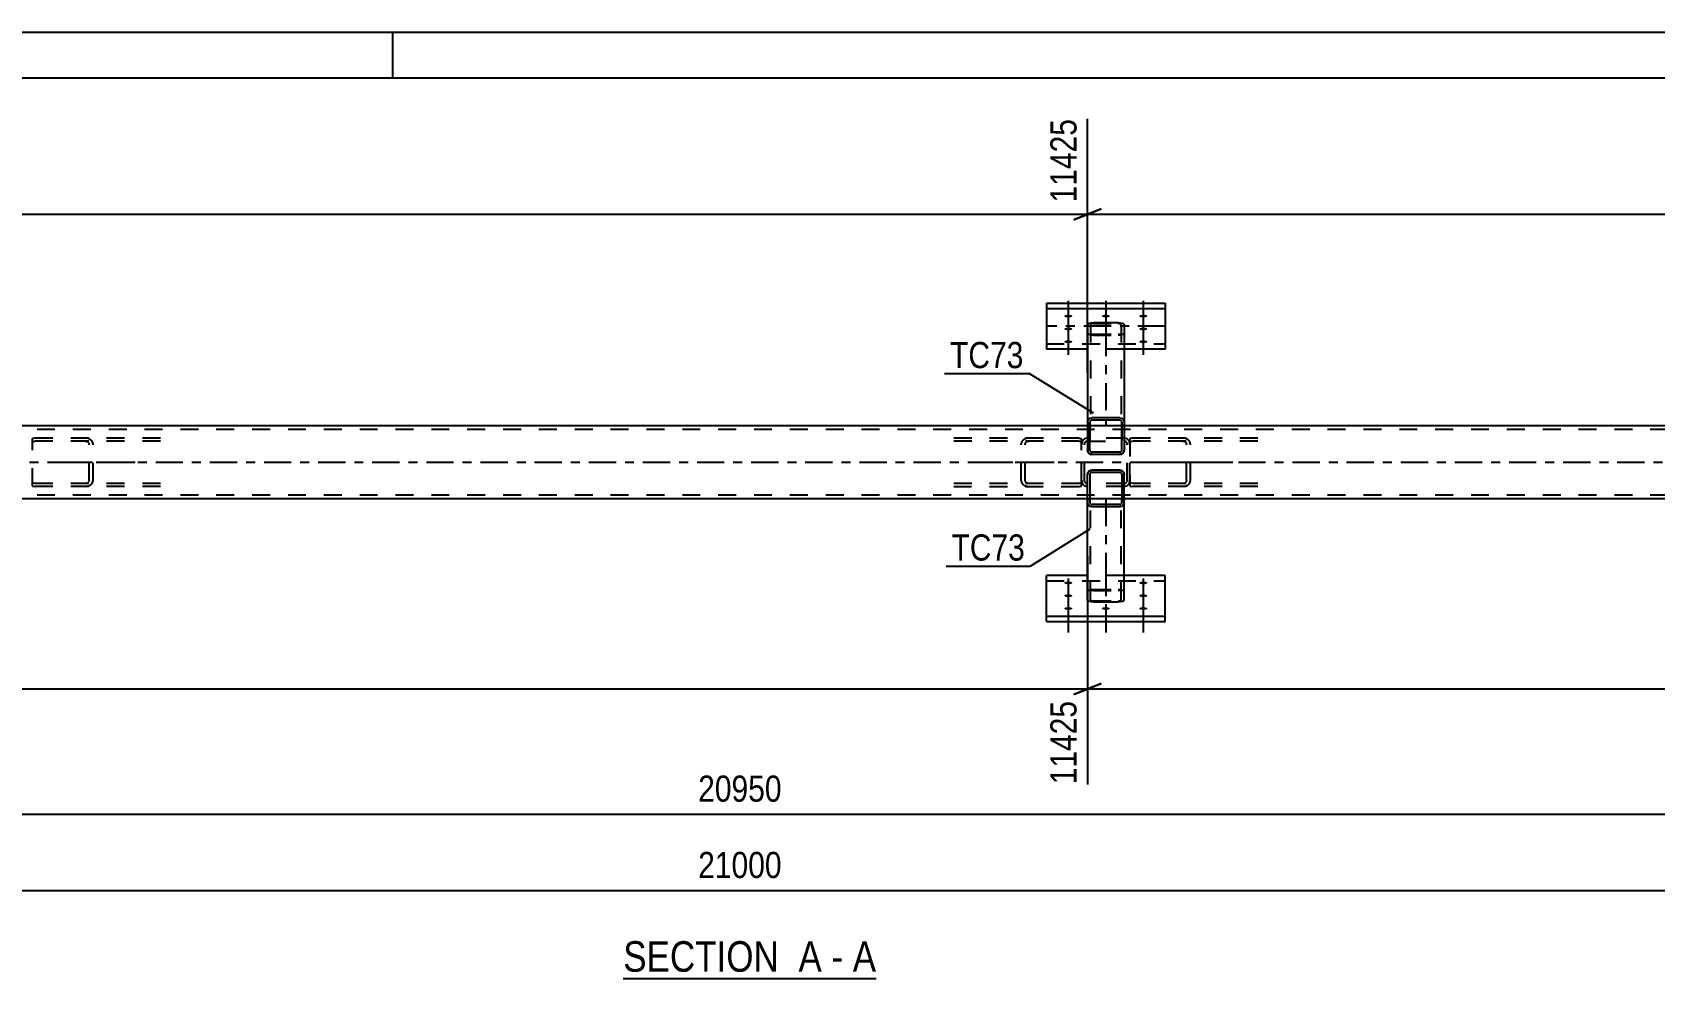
# Model space of a CAD drawing. Header units: millimetres. Extents: x -178 to 1011, y -683 to 158.
# Drawn here: x 341.6 to 519, y 54.4 to 157.9 of the extents above; entities that cross this region are included whole.
import ezdxf

# ---------------------------------------------------------------- set-up
doc = ezdxf.new("R2010")
doc.units = ezdxf.units.MM
doc.linetypes.add('DXK_LINE_DOT2', pattern=[3.9198, 1.9599, -1.9599])
doc.linetypes.add('DXK_LINE_DOT3', pattern=[5.9187, 2.979, -0.9799, 0.9799, -0.9799])
doc.styles.add('Arial Narrow', font='ARIALN.TTF', dxfattribs={"height": 0.2})

# ---------------------------------------------------------------- blocks, each defined once
blk = doc.blocks.new('Unknown-570387747-1163')
at = {"color": 5, "linetype": 'Continuous'}
for p, q in [((1011.04, 157.93), (-177.96, 157.93)), ((381.04, 152.93), (381.04, 157.93)), ((1006.04, 152.93), (-172.96, 152.93))]:
    blk.add_line(p, q, dxfattribs=at)
blk = doc.blocks.new('Unknown-570387747-12 - 7078')
at = {"color": 6, "linetype": 'Continuous'}
blk.add_line((406.24, 54.42), (433.89, 54.42), dxfattribs=at)
at = {"color": 0, "linetype": 'Continuous'}
for points in [[(424.35, 55.17), (424.35, 58.67), (406.24, 58.67), (406.24, 55.17)], [(427.96, 55.17), (427.96, 58.67), (425.4, 58.67), (425.4, 55.17)], [(430.28, 55.17), (430.28, 58.67), (429.01, 58.67), (429.01, 55.17)], [(433.89, 55.17), (433.89, 58.67), (431.33, 58.67), (431.33, 55.17)]]:
    blk.add_wipeout(points, dxfattribs=at)
at = {"color": 7, "linetype": 'Continuous', "style": 'Arial Narrow'}
for s, p in [('SECTION ', (406.24, 55.17)), ('A', (425.4, 55.17)), ('A', (431.33, 55.17)), ('-', (429.01, 55.17))]:
    blk.add_text(s, height=3.34, dxfattribs=at).set_placement(p)
blk = doc.blocks.new('Bolt-570387747-7232 - 7078')
at = {"linetype": 'Continuous'}
for points in [[(454.9, 127.04), (454.99, 127.04), (455.08, 127.03), (455.16, 127.02), (455.23, 126.99), (455.28, 126.97), (455.32, 126.94), (455.34, 126.91), (455.34, 126.88), (455.32, 126.85), (455.28, 126.82), (455.23, 126.79), (455.16, 126.77), (455.08, 126.76), (454.99, 126.75), (454.9, 126.74), (454.81, 126.75), (454.72, 126.76), (454.64, 126.77), (454.57, 126.79), (454.52, 126.82), (454.48, 126.85), (454.46, 126.88), (454.46, 126.91), (454.48, 126.94), (454.52, 126.97), (454.57, 126.99), (454.64, 127.02), (454.72, 127.03), (454.81, 127.04)], [(459, 127.04), (459.09, 127.04), (459.18, 127.03), (459.26, 127.02), (459.33, 126.99), (459.38, 126.97), (459.42, 126.94), (459.44, 126.91), (459.44, 126.88), (459.42, 126.85), (459.38, 126.82), (459.33, 126.79), (459.26, 126.77), (459.18, 126.76), (459.09, 126.75), (459, 126.74), (458.91, 126.75), (458.82, 126.76), (458.74, 126.77), (458.67, 126.79), (458.62, 126.82), (458.58, 126.85), (458.56, 126.88), (458.56, 126.91), (458.58, 126.94), (458.62, 126.97), (458.67, 126.99), (458.74, 127.02), (458.82, 127.03), (458.91, 127.04)], [(463.1, 127.04), (463.19, 127.04), (463.28, 127.03), (463.36, 127.02), (463.43, 126.99), (463.48, 126.97), (463.52, 126.94), (463.54, 126.91), (463.54, 126.88), (463.52, 126.85), (463.48, 126.82), (463.43, 126.79), (463.36, 126.77), (463.28, 126.76), (463.19, 126.75), (463.1, 126.74), (463.01, 126.75), (462.92, 126.76), (462.84, 126.77), (462.77, 126.79), (462.72, 126.82), (462.68, 126.85), (462.66, 126.88), (462.66, 126.91), (462.68, 126.94), (462.72, 126.97), (462.77, 126.99), (462.84, 127.02), (462.92, 127.03), (463.01, 127.04)], [(454.9, 125.64), (454.99, 125.64), (455.08, 125.63), (455.16, 125.61), (455.23, 125.59), (455.28, 125.57), (455.32, 125.54), (455.34, 125.51), (455.34, 125.48), (455.32, 125.44), (455.28, 125.42), (455.23, 125.39), (455.16, 125.37), (455.08, 125.35), (454.99, 125.34), (454.9, 125.34), (454.81, 125.34), (454.72, 125.35), (454.64, 125.37), (454.57, 125.39), (454.52, 125.42), (454.48, 125.44), (454.46, 125.48), (454.46, 125.51), (454.48, 125.54), (454.52, 125.57), (454.57, 125.59), (454.64, 125.61), (454.72, 125.63), (454.81, 125.64)], [(454.9, 124.24), (454.99, 124.24), (455.08, 124.23), (455.16, 124.21), (455.23, 124.19), (455.28, 124.16), (455.32, 124.14), (455.34, 124.1), (455.34, 124.07), (455.32, 124.04), (455.28, 124.01), (455.23, 123.99), (455.16, 123.97), (455.08, 123.95), (454.99, 123.94), (454.9, 123.94), (454.81, 123.94), (454.72, 123.95), (454.64, 123.97), (454.57, 123.99), (454.52, 124.01), (454.48, 124.04), (454.46, 124.07), (454.46, 124.1), (454.48, 124.14), (454.52, 124.16), (454.57, 124.19), (454.64, 124.21), (454.72, 124.23), (454.81, 124.24)], [(463.1, 125.64), (463.19, 125.64), (463.28, 125.63), (463.36, 125.61), (463.43, 125.59), (463.48, 125.57), (463.52, 125.54), (463.54, 125.51), (463.54, 125.48), (463.52, 125.44), (463.48, 125.42), (463.43, 125.39), (463.36, 125.37), (463.28, 125.35), (463.19, 125.34), (463.1, 125.34), (463.01, 125.34), (462.92, 125.35), (462.84, 125.37), (462.77, 125.39), (462.72, 125.42), (462.68, 125.44), (462.66, 125.48), (462.66, 125.51), (462.68, 125.54), (462.72, 125.57), (462.77, 125.59), (462.84, 125.61), (462.92, 125.63), (463.01, 125.64)], [(463.1, 124.24), (463.19, 124.24), (463.28, 124.23), (463.36, 124.21), (463.43, 124.19), (463.48, 124.16), (463.52, 124.14), (463.54, 124.1), (463.54, 124.07), (463.52, 124.04), (463.48, 124.01), (463.43, 123.99), (463.36, 123.97), (463.28, 123.95), (463.19, 123.94), (463.1, 123.94), (463.01, 123.94), (462.92, 123.95), (462.84, 123.97), (462.77, 123.99), (462.72, 124.01), (462.68, 124.04), (462.66, 124.07), (462.66, 124.1), (462.68, 124.14), (462.72, 124.16), (462.77, 124.19), (462.84, 124.21), (462.92, 124.23), (463.01, 124.24)]]:
    blk.add_hatch(color=1, dxfattribs=at).paths.add_polyline_path(points)
at = {"color": 1, "linetype": 'Continuous'}
for p, q in [((454.9, 128.58), (454.9, 125.46)), ((459, 128.58), (459, 125.46)), ((463.1, 128.58), (463.1, 125.46)), ((454.9, 127.18), (454.9, 124.06)), ((463.1, 127.18), (463.1, 124.06)), ((454.9, 125.78), (454.9, 122.66)), ((463.1, 125.78), (463.1, 122.66))]:
    blk.add_line(p, q, dxfattribs=at)
at = {"color": 1, "linetype": 'DXK_LINE_DOT2'}
blk.add_line((459, 125.78), (459, 122.66), dxfattribs=at)
blk = doc.blocks.new('Part-570387747-7085 - 7078')
at = {"color": 2, "linetype": 'Continuous'}
for p, q in [((457, 115.28), (457.04, 115.46)), ((457.04, 115.46), (457.14, 115.62)), ((457.14, 115.62), (457.3, 115.72)), ((457.26, 115.37), (457.24, 115.28)), ((457.31, 115.45), (457.26, 115.37)), ((457.3, 115.72), (457.48, 115.76)), ((457.39, 115.5), (457.31, 115.45)), ((457.48, 115.52), (457.39, 115.5)), ((460.52, 115.76), (457.48, 115.76)), ((460.52, 115.52), (457.48, 115.52)), ((460.52, 115.76), (460.7, 115.72)), ((460.61, 115.5), (460.52, 115.52)), ((460.69, 115.45), (460.61, 115.5)), ((460.74, 115.37), (460.69, 115.45)), ((460.7, 115.72), (460.86, 115.62)), ((460.76, 115.28), (460.74, 115.37)), ((460.86, 115.62), (460.96, 115.46)), ((460.96, 115.46), (461, 115.28)), ((457, 115.28), (457, 112.24)), ((457.24, 112.24), (457.24, 115.28)), ((460.76, 112.24), (460.76, 115.28)), ((461, 115.28), (461, 112.24)), ((457, 112.24), (457.04, 112.05)), ((457.04, 112.05), (457.14, 111.9)), ((457.14, 111.9), (457.3, 111.79)), ((457.24, 112.24), (457.26, 112.14)), ((457.26, 112.14), (457.31, 112.07)), ((457.3, 111.79), (457.48, 111.76)), ((457.31, 112.07), (457.39, 112.01)), ((457.39, 112.01), (457.48, 112)), ((460.52, 112), (457.48, 112)), ((460.52, 111.76), (457.48, 111.76)), ((460.52, 112), (460.61, 112.01)), ((460.52, 111.76), (460.7, 111.79)), ((460.61, 112.01), (460.69, 112.07)), ((460.69, 112.07), (460.74, 112.14)), ((460.7, 111.79), (460.86, 111.9)), ((460.74, 112.14), (460.76, 112.24)), ((460.86, 111.9), (460.96, 112.05)), ((460.96, 112.05), (461, 112.24))]:
    blk.add_line(p, q, dxfattribs=at)
at = {"color": 7, "linetype": 'DXK_LINE_DOT2'}
for p, q in [((457.24, 114.9), (457, 114.9)), ((457.24, 115.28), (457.24, 112.24)), ((460.76, 115.28), (460.76, 112.24)), ((461, 114.9), (460.76, 114.9)), ((457.04, 112.05), (457, 112.24)), ((457.48, 111.76), (457.3, 111.79)), ((460.7, 111.79), (460.52, 111.76)), ((461, 112.24), (460.96, 112.05))]:
    blk.add_line(p, q, dxfattribs=at)
for centre, start, end in [((457.48, 112.24), 202.5, 247.5), ((460.52, 112.24), 292.5, 337.5)]:
    blk.add_arc(centre, 0.48, start, end, dxfattribs=at)
blk = doc.blocks.new('Part-570387747-7082 - 7078')
at = {"color": 2, "linetype": 'Continuous'}
for p, q in [((457.3, 110), (457.14, 109.9)), ((457.48, 110.04), (457.3, 110)), ((460.52, 110.04), (457.48, 110.04)), ((460.7, 110), (460.52, 110.04)), ((460.86, 109.9), (460.7, 110)), ((457.04, 109.74), (457, 109.56)), ((457, 106.52), (457, 109.56)), ((457.14, 109.9), (457.04, 109.74)), ((457.26, 109.65), (457.24, 109.56)), ((457.24, 109.56), (457.24, 106.52)), ((457.31, 109.73), (457.26, 109.65)), ((457.39, 109.78), (457.31, 109.73)), ((457.48, 109.8), (457.39, 109.78)), ((460.52, 109.8), (457.48, 109.8)), ((460.61, 109.78), (460.52, 109.8)), ((460.69, 109.73), (460.61, 109.78)), ((460.74, 109.65), (460.69, 109.73)), ((460.76, 109.56), (460.74, 109.65)), ((460.76, 109.56), (460.76, 106.52)), ((460.96, 109.74), (460.86, 109.9)), ((461, 109.56), (460.96, 109.74)), ((461, 106.52), (461, 109.56)), ((457.04, 106.34), (457, 106.52)), ((457.24, 106.52), (457.26, 106.43)), ((457.26, 106.43), (457.31, 106.35)), ((460.69, 106.35), (460.74, 106.43)), ((460.74, 106.43), (460.76, 106.52)), ((461, 106.52), (460.96, 106.34)), ((457.14, 106.18), (457.04, 106.34)), ((457.3, 106.08), (457.14, 106.18)), ((457.48, 106.04), (457.3, 106.08)), ((457.31, 106.35), (457.39, 106.3)), ((457.39, 106.3), (457.48, 106.28)), ((460.52, 106.28), (457.48, 106.28)), ((460.52, 106.04), (457.48, 106.04)), ((460.52, 106.28), (460.61, 106.3)), ((460.7, 106.08), (460.52, 106.04)), ((460.61, 106.3), (460.69, 106.35)), ((460.86, 106.18), (460.7, 106.08)), ((460.96, 106.34), (460.86, 106.18))]:
    blk.add_line(p, q, dxfattribs=at)
at = {"color": 7, "linetype": 'DXK_LINE_DOT2'}
for p, q in [((457.3, 110), (457.48, 110.04)), ((460.52, 110.04), (460.7, 110)), ((457, 109.56), (457.04, 109.74)), ((460.96, 109.74), (461, 109.56)), ((457, 106.52), (457, 106.9)), ((457.24, 106.9), (457, 106.9)), ((457.24, 106.52), (457.24, 106.9)), ((460.76, 106.52), (460.76, 106.9)), ((461, 106.9), (460.76, 106.9)), ((461, 106.52), (461, 106.9))]:
    blk.add_line(p, q, dxfattribs=at)
for centre, start, end in [((457.48, 109.56), 112.5, 157.5), ((460.52, 109.56), 22.5, 67.5)]:
    blk.add_arc(centre, 0.48, start, end, dxfattribs=at)
blk = doc.blocks.new('Part-570387747-7148 - 7078')
at = {"color": 7, "linetype": 'DXK_LINE_DOT2'}
for p, q in [((838, 114.5), (0, 114.5)), ((461, 114.9), (457, 114.9)), ((838, 107.3), (0, 107.3)), ((461, 106.9), (457, 106.9))]:
    blk.add_line(p, q, dxfattribs=at)
at = {"color": 2, "linetype": 'Continuous'}
for p, q in [((457, 114.9), (221, 114.9)), ((637, 114.9), (461, 114.9)), ((457, 106.9), (221, 106.9)), ((637, 106.9), (461, 106.9))]:
    blk.add_line(p, q, dxfattribs=at)
at = {"color": 7, "linetype": 'DXK_LINE_DOT3'}
blk.add_line((0, 110.9), (838, 110.9), dxfattribs=at)
blk = doc.blocks.new('Part-570387747-7130 - 7078')
at = {"color": 2, "linetype": 'Continuous'}
for p, q in [((452.5, 93.48), (452.5, 98.53)), ((457, 98.53), (452.5, 98.53)), ((465.5, 98.53), (461, 98.53)), ((465.5, 93.48), (465.5, 98.53)), ((452.5, 94.08), (465.5, 94.08)), ((452.5, 93.48), (465.5, 93.48))]:
    blk.add_line(p, q, dxfattribs=at)
at = {"color": 7, "linetype": 'DXK_LINE_DOT2'}
for p, q in [((452.5, 97.93), (465.5, 97.93)), ((461, 98.53), (457, 98.53))]:
    blk.add_line(p, q, dxfattribs=at)
blk = doc.blocks.new('Bolt-570387747-7133 - 7078')
at = {"linetype": 'Continuous'}
for points in [[(454.9, 97.56), (454.81, 97.56), (454.72, 97.57), (454.64, 97.59), (454.57, 97.61), (454.52, 97.63), (454.48, 97.66), (454.46, 97.69), (454.46, 97.72), (454.48, 97.75), (454.52, 97.78), (454.57, 97.81), (454.64, 97.83), (454.72, 97.85), (454.81, 97.86), (454.9, 97.86), (454.99, 97.86), (455.08, 97.85), (455.16, 97.83), (455.23, 97.81), (455.28, 97.78), (455.32, 97.75), (455.34, 97.72), (455.34, 97.69), (455.32, 97.66), (455.28, 97.63), (455.23, 97.61), (455.16, 97.59), (455.08, 97.57), (454.99, 97.56)], [(463.1, 97.56), (463.01, 97.56), (462.92, 97.57), (462.84, 97.59), (462.77, 97.61), (462.72, 97.63), (462.68, 97.66), (462.66, 97.69), (462.66, 97.72), (462.68, 97.75), (462.72, 97.78), (462.77, 97.81), (462.84, 97.83), (462.92, 97.85), (463.01, 97.86), (463.1, 97.86), (463.19, 97.86), (463.28, 97.85), (463.36, 97.83), (463.43, 97.81), (463.48, 97.78), (463.52, 97.75), (463.54, 97.72), (463.54, 97.69), (463.52, 97.66), (463.48, 97.63), (463.43, 97.61), (463.36, 97.59), (463.28, 97.57), (463.19, 97.56)], [(454.9, 96.16), (454.81, 96.16), (454.72, 96.17), (454.64, 96.18), (454.57, 96.21), (454.52, 96.23), (454.48, 96.26), (454.46, 96.29), (454.46, 96.32), (454.48, 96.35), (454.52, 96.38), (454.57, 96.41), (454.64, 96.43), (454.72, 96.44), (454.81, 96.45), (454.9, 96.46), (454.99, 96.45), (455.08, 96.44), (455.16, 96.43), (455.23, 96.41), (455.28, 96.38), (455.32, 96.35), (455.34, 96.32), (455.34, 96.29), (455.32, 96.26), (455.28, 96.23), (455.23, 96.21), (455.16, 96.18), (455.08, 96.17), (454.99, 96.16)], [(463.1, 96.16), (463.01, 96.16), (462.92, 96.17), (462.84, 96.18), (462.77, 96.21), (462.72, 96.23), (462.68, 96.26), (462.66, 96.29), (462.66, 96.32), (462.68, 96.35), (462.72, 96.38), (462.77, 96.41), (462.84, 96.43), (462.92, 96.44), (463.01, 96.45), (463.1, 96.46), (463.19, 96.45), (463.28, 96.44), (463.36, 96.43), (463.43, 96.41), (463.48, 96.38), (463.52, 96.35), (463.54, 96.32), (463.54, 96.29), (463.52, 96.26), (463.48, 96.23), (463.43, 96.21), (463.36, 96.18), (463.28, 96.17), (463.19, 96.16)], [(454.9, 94.75), (454.81, 94.76), (454.72, 94.77), (454.64, 94.78), (454.57, 94.8), (454.52, 94.83), (454.48, 94.86), (454.46, 94.89), (454.46, 94.92), (454.48, 94.95), (454.52, 94.98), (454.57, 95), (454.64, 95.03), (454.72, 95.04), (454.81, 95.05), (454.9, 95.05), (454.99, 95.05), (455.08, 95.04), (455.16, 95.03), (455.23, 95), (455.28, 94.98), (455.32, 94.95), (455.34, 94.92), (455.34, 94.89), (455.32, 94.86), (455.28, 94.83), (455.23, 94.8), (455.16, 94.78), (455.08, 94.77), (454.99, 94.76)], [(459, 94.75), (458.91, 94.76), (458.82, 94.77), (458.74, 94.78), (458.67, 94.8), (458.62, 94.83), (458.58, 94.86), (458.56, 94.89), (458.56, 94.92), (458.58, 94.95), (458.62, 94.98), (458.67, 95), (458.74, 95.03), (458.82, 95.04), (458.91, 95.05), (459, 95.05), (459.09, 95.05), (459.18, 95.04), (459.26, 95.03), (459.33, 95), (459.38, 94.98), (459.42, 94.95), (459.44, 94.92), (459.44, 94.89), (459.42, 94.86), (459.38, 94.83), (459.33, 94.8), (459.26, 94.78), (459.18, 94.77), (459.09, 94.76)], [(463.1, 94.75), (463.01, 94.76), (462.92, 94.77), (462.84, 94.78), (462.77, 94.8), (462.72, 94.83), (462.68, 94.86), (462.66, 94.89), (462.66, 94.92), (462.68, 94.95), (462.72, 94.98), (462.77, 95), (462.84, 95.03), (462.92, 95.04), (463.01, 95.05), (463.1, 95.05), (463.19, 95.05), (463.28, 95.04), (463.36, 95.03), (463.43, 95), (463.48, 94.98), (463.52, 94.95), (463.54, 94.92), (463.54, 94.89), (463.52, 94.86), (463.48, 94.83), (463.43, 94.8), (463.36, 94.78), (463.28, 94.77), (463.19, 94.76)]]:
    blk.add_hatch(color=1, dxfattribs=at).paths.add_polyline_path(points)
at = {"color": 1, "linetype": 'Continuous'}
for p, q in [((454.9, 98.2), (454.9, 95.08)), ((463.1, 98.2), (463.1, 95.08)), ((454.9, 96.79), (454.9, 93.68)), ((463.1, 96.79), (463.1, 93.68)), ((454.9, 95.39), (454.9, 92.27)), ((459, 95.39), (459, 92.27)), ((463.1, 95.39), (463.1, 92.27))]:
    blk.add_line(p, q, dxfattribs=at)
at = {"color": 1, "linetype": 'DXK_LINE_DOT2'}
blk.add_line((459, 98.2), (459, 95.08), dxfattribs=at)
blk = doc.blocks.new('Part-570387747-7142 - 7078')
at = {"color": 7, "linetype": 'DXK_LINE_DOT2'}
for p, q in [((457, 113.54), (456.76, 113.49)), ((461, 113.54), (457, 113.54)), ((461.25, 113.49), (461, 113.54)), ((456.41, 113.14), (456.36, 112.9)), ((456.36, 108.9), (456.36, 112.9)), ((456.68, 112.9), (456.71, 113.02)), ((456.68, 108.9), (456.68, 112.9)), ((456.88, 113.19), (457, 113.22)), ((457, 113.22), (461, 113.22)), ((461, 113.22), (461.12, 113.19)), ((461.3, 113.02), (461.32, 112.9)), ((461.32, 108.9), (461.32, 112.9)), ((461.64, 112.9), (461.59, 113.14)), ((461.64, 108.9), (461.64, 112.9)), ((456.36, 108.9), (456.41, 108.65)), ((456.71, 108.78), (456.68, 108.9)), ((456.76, 108.31), (457, 108.26)), ((457, 108.58), (456.88, 108.6)), ((461, 108.58), (457, 108.58)), ((461, 108.26), (457, 108.26)), ((461.12, 108.6), (461, 108.58)), ((461, 108.26), (461.25, 108.31)), ((461.32, 108.9), (461.3, 108.78)), ((461.59, 108.65), (461.64, 108.9))]:
    blk.add_line(p, q, dxfattribs=at)
at = {"color": 7, "linetype": 'DXK_LINE_DOT3'}
blk.add_line((459, 110.9), (459, 110.9), dxfattribs=at)
at = {"color": 7, "linetype": 'DXK_LINE_DOT2'}
for centre, radius, start, end in [((457, 112.9), 0.64, 112.5, 157.5), ((457, 112.9), 0.32, 112.5, 157.5), ((461, 112.9), 0.32, 22.5, 67.5), ((461, 112.9), 0.64, 22.5, 67.5), ((457, 108.9), 0.64, 202.5, 247.5), ((457, 108.9), 0.32, 202.5, 247.5), ((461, 108.9), 0.32, 292.5, 337.5), ((461, 108.9), 0.64, 292.5, 337.5)]:
    blk.add_arc(centre, radius, start, end, dxfattribs=at)
blk = doc.blocks.new('Part-570387747-7153 - 7078')
at = {"color": 7, "linetype": 'DXK_LINE_DOT2'}
for p, q in [((461.9, 113.54), (461.64, 113.5)), ((475.63, 113.54), (461.9, 113.54)), ((467.73, 113.49), (467.39, 113.54)), ((461.64, 113.5), (461.64, 108.3)), ((461.64, 113.15), (461.73, 113.19)), ((461.73, 113.19), (461.9, 113.22)), ((475.63, 113.22), (461.9, 113.22)), ((467.39, 113.22), (467.56, 113.19)), ((467.79, 113.02), (467.83, 112.9)), ((467.83, 108.9), (467.83, 112.9)), ((468.27, 112.9), (468.2, 113.14)), ((468.27, 108.9), (468.27, 112.9)), ((461.73, 108.6), (461.64, 108.65)), ((461.64, 108.3), (461.9, 108.26)), ((461.9, 108.58), (461.73, 108.6)), ((475.63, 108.58), (461.9, 108.58)), ((475.63, 108.26), (461.9, 108.26)), ((467.56, 108.6), (467.39, 108.58)), ((467.39, 108.26), (467.73, 108.31)), ((467.83, 108.9), (467.79, 108.78)), ((468.2, 108.65), (468.27, 108.9))]:
    blk.add_line(p, q, dxfattribs=at)
at = {"color": 7, "linetype": 'DXK_LINE_DOT3'}
blk.add_line((464.64, 110.9), (472.88, 110.9), dxfattribs=at)
at = {"color": 7, "linetype": 'DXK_LINE_DOT2'}
for centre, radius, start, end in [((467.46, 112.81), 0.401, 32.4104, 75.4453), ((467.52, 112.71), 0.802, 32.4104, 75.4453), ((467.46, 108.99), 0.401, 284.5547, 327.5896), ((467.52, 109.08), 0.802, 284.5547, 327.5896)]:
    blk.add_arc(centre, radius, start, end, dxfattribs=at)
blk = doc.blocks.new('Part-570387747-7171 - 7078')
at = {"color": 7, "linetype": 'DXK_LINE_DOT2'}
for p, q in [((457, 106.52), (457, 106.9)), ((457.24, 106.9), (457, 106.9)), ((457.32, 95.84), (457.32, 106.9)), ((461, 106.9), (460.36, 106.9)), ((460.66, 106.9), (460.68, 106.9)), ((460.68, 95.84), (460.68, 106.9)), ((461, 106.52), (461, 106.9)), ((457, 96.77), (457.05, 96.86)), ((457.05, 96.86), (457.19, 96.93)), ((457.19, 96.93), (457.4, 96.97)), ((457.35, 96.81), (457.32, 96.77)), ((457.32, 95.84), (457.35, 95.8)), ((457.41, 96.85), (457.35, 96.81)), ((457.35, 95.8), (457.41, 95.76)), ((457.4, 96.97), (457.64, 96.99)), ((457.52, 96.87), (457.41, 96.85)), ((457.64, 96.88), (457.52, 96.87)), ((457.64, 96.99), (460.36, 96.99)), ((457.64, 96.88), (460.36, 96.88)), ((460.36, 96.99), (460.61, 96.97)), ((460.48, 96.87), (460.36, 96.88)), ((460.59, 96.85), (460.48, 96.87)), ((460.66, 96.81), (460.59, 96.85)), ((460.59, 95.76), (460.66, 95.8)), ((460.61, 96.97), (460.81, 96.93)), ((460.68, 96.77), (460.66, 96.81)), ((460.66, 95.8), (460.68, 95.84)), ((460.81, 96.93), (460.95, 96.86)), ((460.95, 96.86), (461, 96.77)), ((457.41, 95.76), (457.52, 95.74)), ((457.52, 95.74), (457.64, 95.73)), ((457.64, 95.73), (460.36, 95.73)), ((460.36, 95.73), (460.48, 95.74)), ((460.48, 95.74), (460.59, 95.76))]:
    blk.add_line(p, q, dxfattribs=at)
at = {"color": 2, "linetype": 'Continuous'}
for p, q in [((457, 95.84), (457, 106.52)), ((460.76, 106.9), (457.24, 106.9)), ((461, 95.84), (461, 106.52)), ((457.05, 95.76), (457, 95.84)), ((461, 95.84), (460.95, 95.76)), ((457.19, 95.69), (457.05, 95.76)), ((457.4, 95.64), (457.19, 95.69)), ((457.64, 95.62), (457.4, 95.64)), ((457.64, 95.62), (460.36, 95.62)), ((460.61, 95.64), (460.36, 95.62)), ((460.81, 95.69), (460.61, 95.64)), ((460.95, 95.76), (460.81, 95.69))]:
    blk.add_line(p, q, dxfattribs=at)
at = {"color": 7, "linetype": 'DXK_LINE_DOT3'}
blk.add_line((459, 106.9), (459, 96.31), dxfattribs=at)
blk = doc.blocks.new('Part-570387747-7155 - 7078')
at = {"color": 7, "linetype": 'DXK_LINE_DOT2'}
for p, q in [((341.9, 113.54), (341.64, 113.5)), ((355.63, 113.54), (341.9, 113.54)), ((347.73, 113.49), (347.39, 113.54)), ((341.64, 108.3), (341.64, 113.5)), ((341.64, 113.15), (341.73, 113.19)), ((341.73, 113.19), (341.9, 113.22)), ((355.63, 113.22), (341.9, 113.22)), ((347.39, 113.22), (347.56, 113.19)), ((347.79, 113.02), (347.83, 112.9)), ((347.83, 108.9), (347.83, 112.9)), ((348.27, 112.9), (348.2, 113.14)), ((348.27, 108.9), (348.27, 112.9)), ((341.73, 108.6), (341.64, 108.65)), ((341.64, 108.3), (341.9, 108.26)), ((341.9, 108.58), (341.73, 108.6)), ((355.63, 108.58), (341.9, 108.58)), ((355.63, 108.26), (341.9, 108.26)), ((347.56, 108.6), (347.39, 108.58)), ((347.39, 108.26), (347.73, 108.31)), ((347.83, 108.9), (347.79, 108.78)), ((348.2, 108.65), (348.27, 108.9))]:
    blk.add_line(p, q, dxfattribs=at)
at = {"color": 7, "linetype": 'DXK_LINE_DOT3'}
blk.add_line((344.64, 110.9), (352.88, 110.9), dxfattribs=at)
at = {"color": 7, "linetype": 'DXK_LINE_DOT2'}
for centre, radius, start, end in [((347.46, 112.81), 0.401, 32.4105, 75.4453), ((347.52, 112.71), 0.802, 32.4105, 75.4453), ((347.46, 108.99), 0.401, 284.5547, 327.5895), ((347.52, 109.08), 0.802, 284.5547, 327.5895)]:
    blk.add_arc(centre, radius, start, end, dxfattribs=at)
blk = doc.blocks.new('Part-570387747-7156 - 7078')
at = {"color": 7, "linetype": 'DXK_LINE_DOT2'}
for p, q in [((456.1, 113.54), (442.37, 113.54)), ((450.61, 113.54), (450.28, 113.49)), ((456.1, 113.54), (456.36, 113.5)), ((456.1, 113.22), (442.37, 113.22)), ((449.8, 113.14), (449.73, 112.9)), ((449.73, 108.9), (449.73, 112.9)), ((450.17, 112.9), (450.21, 113.02)), ((450.17, 108.9), (450.17, 112.9)), ((450.44, 113.19), (450.61, 113.22)), ((456.1, 113.22), (456.27, 113.19)), ((456.27, 113.19), (456.36, 113.15)), ((456.36, 108.3), (456.36, 113.5)), ((456.1, 108.58), (442.37, 108.58)), ((442.37, 108.26), (456.1, 108.26)), ((449.73, 108.9), (449.8, 108.65)), ((450.21, 108.78), (450.17, 108.9)), ((450.28, 108.31), (450.61, 108.26)), ((450.61, 108.58), (450.44, 108.6)), ((456.27, 108.6), (456.1, 108.58)), ((456.1, 108.26), (456.36, 108.3)), ((456.36, 108.65), (456.27, 108.6))]:
    blk.add_line(p, q, dxfattribs=at)
at = {"color": 7, "linetype": 'DXK_LINE_DOT3'}
blk.add_line((445.12, 110.9), (453.36, 110.9), dxfattribs=at)
at = {"color": 7, "linetype": 'DXK_LINE_DOT2'}
for centre, radius, start, end in [((450.48, 112.71), 0.802, 104.5547, 147.5895), ((450.55, 112.81), 0.401, 104.5547, 147.5895), ((450.48, 109.08), 0.802, 212.4105, 255.4453), ((450.55, 108.99), 0.401, 212.4105, 255.4453)]:
    blk.add_arc(centre, radius, start, end, dxfattribs=at)
blk = doc.blocks.new('Part-570387747-7266 - 7078')
at = {"color": 2, "linetype": 'Continuous'}
for p, q in [((457, 125.96), (457.05, 126.04)), ((457, 125.96), (457, 115.28)), ((457.05, 126.04), (457.19, 126.11)), ((457.19, 126.11), (457.4, 126.16)), ((457.4, 126.16), (457.64, 126.18)), ((457.64, 126.18), (460.36, 126.18)), ((460.36, 126.18), (460.61, 126.16)), ((460.61, 126.16), (460.81, 126.11)), ((460.81, 126.11), (460.95, 126.04)), ((460.95, 126.04), (461, 125.96)), ((461, 125.96), (461, 114.9)), ((460.76, 114.9), (457.24, 114.9))]:
    blk.add_line(p, q, dxfattribs=at)
at = {"color": 7, "linetype": 'DXK_LINE_DOT2'}
for p, q in [((457.35, 126), (457.32, 125.96)), ((457.32, 125.96), (457.32, 114.9)), ((457.41, 126.03), (457.35, 126)), ((457.52, 126.06), (457.41, 126.03)), ((457.64, 126.07), (457.52, 126.06)), ((457.64, 126.07), (460.36, 126.07)), ((460.48, 126.06), (460.36, 126.07)), ((460.59, 126.03), (460.48, 126.06)), ((460.66, 126), (460.59, 126.03)), ((460.68, 125.96), (460.66, 126)), ((460.68, 125.96), (460.68, 114.9)), ((457.05, 124.94), (457, 125.03)), ((457.19, 124.87), (457.05, 124.94)), ((457.4, 124.82), (457.19, 124.87)), ((457.32, 125.03), (457.35, 124.98)), ((457.35, 124.98), (457.41, 124.95)), ((457.64, 124.81), (457.4, 124.82)), ((457.41, 124.95), (457.52, 124.92)), ((457.52, 124.92), (457.64, 124.92)), ((457.64, 124.92), (460.36, 124.92)), ((457.64, 124.81), (460.36, 124.81)), ((460.36, 124.92), (460.48, 124.92)), ((460.61, 124.82), (460.36, 124.81)), ((460.48, 124.92), (460.59, 124.95)), ((460.59, 124.95), (460.61, 124.96)), ((460.61, 124.96), (460.66, 124.98)), ((460.81, 124.87), (460.61, 124.82)), ((460.66, 124.98), (460.68, 125.03)), ((460.95, 124.94), (460.81, 124.87)), ((461, 125.03), (460.95, 124.94)), ((457, 115.28), (457, 114.9)), ((457.24, 114.9), (457, 114.9)), ((460.66, 114.9), (460.68, 114.9)), ((461, 114.9), (460.76, 114.9))]:
    blk.add_line(p, q, dxfattribs=at)
at = {"color": 7, "linetype": 'DXK_LINE_DOT3'}
blk.add_line((459, 125.49), (459, 114.9), dxfattribs=at)
blk = doc.blocks.new('Part-570387747-7306 - 7078')
at = {"color": 2, "linetype": 'Continuous'}
for p, q in [((452.5, 128.32), (465.5, 128.32)), ((452.5, 128.32), (452.5, 123.27)), ((452.5, 127.71), (465.5, 127.71)), ((465.5, 128.32), (465.5, 123.27)), ((457, 123.27), (452.5, 123.27)), ((465.5, 123.27), (461, 123.27))]:
    blk.add_line(p, q, dxfattribs=at)
at = {"color": 7, "linetype": 'DXK_LINE_DOT3'}
blk.add_line((465.5, 125.79), (452.5, 125.79), dxfattribs=at)
at = {"color": 7, "linetype": 'DXK_LINE_DOT2'}
for p, q in [((452.5, 123.87), (465.5, 123.87)), ((461, 123.27), (457, 123.27))]:
    blk.add_line(p, q, dxfattribs=at)
blk = doc.blocks.new('StraightDimension-570387747-16966 - 7078')
at = {"color": 7, "linetype": 'Continuous'}
for p, q in [((457, 120.69), (457, 148.47)), ((455.5, 137.43), (458.5, 138.63)), ((217, 138.03), (457, 138.03))]:
    blk.add_line(p, q, dxfattribs=at)
at = {"color": 0, "linetype": 'Continuous'}
blk.add_wipeout([(456.4, 149.07), (452.2, 149.07), (452.2, 138.73), (456.4, 138.73)], dxfattribs=at)
at = {"color": 3, "linetype": 'Continuous', "style": 'Arial Narrow'}
blk.add_text('11425', height=2.863, rotation=90.0002, dxfattribs=at).set_placement((455.8, 139.33))
blk = doc.blocks.new('StraightDimension-570387747-7354 - 7078')
at = {"color": 7, "linetype": 'Continuous'}
for p, q in [((457, 100.65), (457, 75.67)), ((458.5, 86.71), (455.5, 85.51)), ((457, 86.11), (637, 86.11))]:
    blk.add_line(p, q, dxfattribs=at)
blk = doc.blocks.new('StraightDimension-570387747-7366 - 7078')
at = {"color": 7, "linetype": 'Continuous'}
for p, q in [((457, 100.65), (457, 75.67)), ((217, 86.11), (457, 86.11)), ((455.5, 85.51), (458.5, 86.71))]:
    blk.add_line(p, q, dxfattribs=at)
at = {"color": 0, "linetype": 'Continuous'}
blk.add_wipeout([(456.4, 85.41), (452.2, 85.41), (452.2, 75.07), (456.4, 75.07)], dxfattribs=at)
at = {"color": 3, "linetype": 'Continuous', "style": 'Arial Narrow'}
blk.add_text('11425', height=2.863, rotation=90.0002, dxfattribs=at).set_placement((455.8, 75.67))
blk = doc.blocks.new('StraightDimension-570387747-7542 - 7078')
at = {"color": 7, "linetype": 'Continuous'}
blk.add_line((-1, 64.07), (839, 64.07), dxfattribs=at)
at = {"color": 0}
blk.add_wipeout([(424.17, 64.82), (424.17, 69.02), (413.83, 69.02), (413.83, 64.82)], dxfattribs=at)
at = {"color": 3, "style": 'Arial Narrow'}
blk.add_text('21000', height=2.863, dxfattribs=at).set_placement((414.43, 65.42))
blk = doc.blocks.new('StraightDimension-570387747-16965 - 7078')
at = {"color": 7, "linetype": 'Continuous'}
for p, q in [((457, 120.69), (457, 148.47)), ((458.5, 138.63), (455.5, 137.43)), ((457, 138.03), (637, 138.03))]:
    blk.add_line(p, q, dxfattribs=at)
blk = doc.blocks.new('StraightDimension-570387747-17109 - 7078')
at = {"color": 7, "linetype": 'Continuous'}
blk.add_line((0, 72.42), (838, 72.42), dxfattribs=at)
at = {"color": 0}
blk.add_wipeout([(424.17, 73.17), (424.17, 77.37), (413.83, 77.37), (413.83, 73.17)], dxfattribs=at)
at = {"color": 3, "style": 'Arial Narrow'}
blk.add_text('20950', height=2.863, dxfattribs=at).set_placement((414.43, 73.77))
blk = doc.blocks.new('Mark-570387747-7167 - 7078')
at = {"color": 0}
blk.add_wipeout([(450.16, 100.15), (450.16, 103.15), (442.13, 103.15), (442.13, 100.15)], dxfattribs=at)
blk.add_wipeout([(450.16, 100.15), (450.16, 103.15), (442.13, 103.15), (442.13, 100.15)], dxfattribs=at)
at = {"color": 30, "linetype": 'Continuous'}
for p in [(457.25, 103.59), (441.53, 99.55)]:
    blk.add_line(p, (450.76, 99.55), dxfattribs=at)
at = {"color": 3, "style": 'Arial Narrow'}
blk.add_text('TC73', height=2.863, dxfattribs=at).set_placement((442.13, 100.15))
blk = doc.blocks.new('Mark-570387747-7262 - 7078')
at = {"color": 0}
blk.add_wipeout([(450.01, 121.2), (450.01, 124.2), (441.97, 124.2), (441.97, 121.2)], dxfattribs=at)
blk.add_wipeout([(450.01, 121.2), (450.01, 124.2), (441.97, 124.2), (441.97, 121.2)], dxfattribs=at)
at = {"color": 30, "linetype": 'Continuous'}
for p in [(441.37, 120.6), (457.66, 116.28)]:
    blk.add_line(p, (450.61, 120.6), dxfattribs=at)
at = {"color": 3, "style": 'Arial Narrow'}
blk.add_text('TC73', height=2.863, dxfattribs=at).set_placement((441.97, 121.2))

msp = doc.modelspace()

# ---------------------------------------------------------------- block references
for name in ['Unknown-570387747-1163', 'Part-570387747-7306 - 7078', 'Bolt-570387747-7232 - 7078', 'Part-570387747-7266 - 7078', 'Part-570387747-7085 - 7078', 'Part-570387747-7148 - 7078', 'Part-570387747-7155 - 7078', 'Part-570387747-7156 - 7078', 'Part-570387747-7142 - 7078', 'Part-570387747-7153 - 7078', 'Part-570387747-7082 - 7078', 'Part-570387747-7171 - 7078', 'Part-570387747-7130 - 7078', 'Bolt-570387747-7133 - 7078']:
    msp.add_blockref(name, (0, 0))

# ---------------------------------------------------------------- next in the draw order: block references
for name in ['StraightDimension-570387747-16966 - 7078', 'StraightDimension-570387747-7354 - 7078', 'Unknown-570387747-12 - 7078']:
    msp.add_blockref(name, (0, 0))

# ---------------------------------------------------------------- next in the draw order: block references
for name in ['StraightDimension-570387747-16965 - 7078', 'StraightDimension-570387747-7366 - 7078']:
    msp.add_blockref(name, (0, 0))

# ---------------------------------------------------------------- next in the draw order: block references
for name in ['Mark-570387747-7262 - 7078', 'StraightDimension-570387747-7542 - 7078']:
    msp.add_blockref(name, (0, 0))

# ---------------------------------------------------------------- next in the draw order: block references
msp.add_blockref('StraightDimension-570387747-17109 - 7078', (0, 0))

# ---------------------------------------------------------------- next in the draw order: block references
msp.add_blockref('Mark-570387747-7167 - 7078', (0, 0))

doc.saveas('drawing.dxf')
